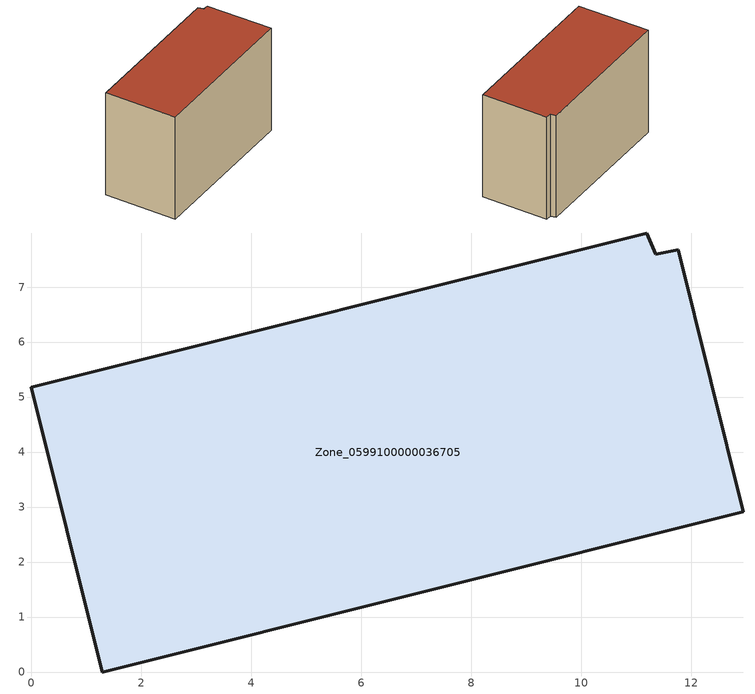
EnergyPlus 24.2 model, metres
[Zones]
Zone_0599100000036705
 floor ground (C_G): 11.36,7.6 11.76,7.68 12.95,2.91 1.29,0 0,5.18 11.2,7.98 z0
 wall outside (C_F): 1.29,0 12.95,2.91 11.76,7.68 11.36,7.6 11.2,7.98 0,5.18 1.29,0 z0:8.08
 roof outside (C_R): 11.76,7.68 11.36,7.6 11.2,7.98 0,5.18 1.29,0 12.95,2.91 z8.08
[BUILDING]
Pand.0599100000036705: North Axis=0; Terrain=City; Loads Convergence Tolerance Value=0.04; Temperature Convergence Tolerance Value=0.4; Solar Distribution=FullExterior; Maximum Number of Warmup Days=25; Minimum Number of Warmup Days=1
[Site:Location]
Rotterdam.The.Hague.AP_ZH_NLD Design_Conditions: Latitude=51.96; Longitude=4.45; Time Zone=1; Elevation=-4.5
[SITE:GROUNDTEMPERATURE:BUILDINGSURFACE]
18, 18, 18, 18, 18, 18, 18, 18, 18, 18, 18, 18
[MATERIAL] Thermal Absorptance=0.9; Solar Absorptance=0.7; Visible Absorptance=0.7
Name | Roughness | Thickness | Conductivity | Density | Specific Heat
G.TC.1975-1991 | MediumSmooth | 0.15 | 0.288461 | 540 | 1210
F.TC.1975-1991 | Rough | 0.3 | 0.230769 | 1920 | 840
R.TC.1975-1991 | MediumRough | 0.2 | 0.153846 | 1500 | 1000
[CONSTRUCTION]
C_G: G.TC.1975-1991
C_F: F.TC.1975-1991
C_R: R.TC.1975-1991
[ZONE]
Zone_0599100000036705: Type=1; Multiplier=1; Ceiling Height=Autocalculate; Volume=Autocalculate; Floor Area=autocalculate; Part of Total Floor Area=Yes
[ZONEINFILTRATION:DESIGNFLOWRATE]
Infil_Zone_0599100000036705: Zone or ZoneList or Space or SpaceList=Zone_0599100000036705; Schedule=AlwaysOn; Design Flow Rate Calculation Method=Flow/Area; Flow Rate per Floor Area=0.003; Constant Term Coefficient=1; Temperature Term Coefficient=0; Velocity Term Coefficient=0; Velocity Squared Term Coefficient=0
[HVACTEMPLATE:ZONE:IDEALLOADSAIRSYSTEM]
Zone_0599100000036705: Maximum Heating Supply Air Temperature=50; Minimum Cooling Supply Air Temperature=13; Maximum Heating Supply Air Humidity Ratio=0.0156; Minimum Cooling Supply Air Humidity Ratio=0.0077; Heating Limit=NoLimit; Cooling Limit=NoLimit; Dehumidification Control Type=ConstantSensibleHeatRatio; Cooling Sensible Heat Ratio=0.7; Dehumidification Setpoint=60; Humidification Control Type=None; Humidification Setpoint=30; Outdoor Air Method=None; Outdoor Air Flow Rate per Person=0.00944; Outdoor Air Flow Rate per Zone Floor Area=0; Outdoor Air Flow Rate per Zone=0; Demand Controlled Ventilation Type=None; Outdoor Air Economizer Type=NoEconomizer; Heat Recovery Type=None; Sensible Heat Recovery Effectiveness=0.7; Latent Heat Recovery Effectiveness=0.65
[ZONECONTROL:THERMOSTAT]
ThermostatControl_Zone_0599100000036705: Zone or ZoneList=Zone_0599100000036705; Control Type Schedule=DualSetpointControlType; Control 1=Thermostat_Zone_0599100000036705; Temperature Difference Between Cutout And Setpoint=0
[THERMOSTATSETPOINT:DUALSETPOINT]
Thermostat_Zone_0599100000036705: Heating Setpoint Temperature Schedule=HeatingSetpoint_Zone_0599100000036705; Cooling Setpoint Temperature Schedule=CoolingSetpoint_Zone_0599100000036705
[SCHEDULE:COMPACT]
HeatingSetpoint_Zone_0599100000036705: Through: 12/31, For: AllDays, Until: 24:00, 21
CoolingSetpoint_Zone_0599100000036705: Through: 12/31, For: AllDays, Until: 24:00, 24
DualSetpointControlType: Through: 12/31, For: AllDays, Until: 24:00, 4
AlwaysOn: Through: 12/31, For: AllDays, Until: 24:00, 1
